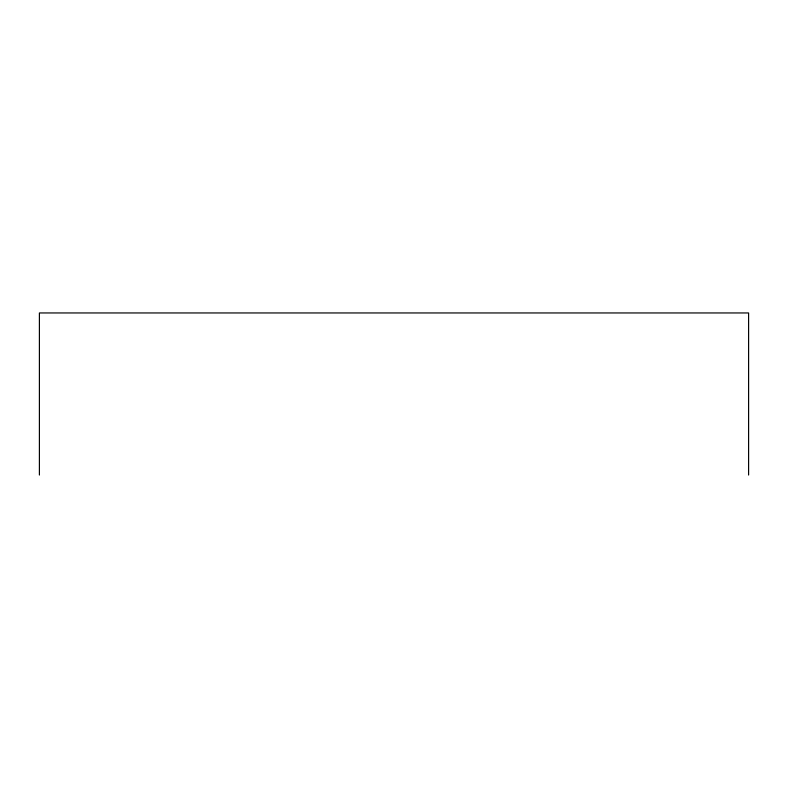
<?xml version="1.0" encoding="UTF-8"?>
<svg xmlns="http://www.w3.org/2000/svg" width="788" height="788" viewBox="0 0 788 788"><rect width="100%" height="100%" fill="white"/><g stroke="black" fill="none" stroke-linecap="round" stroke-linejoin="round"><path stroke-width="1.18" d="M748.6 475.046L748.6 312.954L39.4 312.954L39.4 475.046"/></g></svg>
